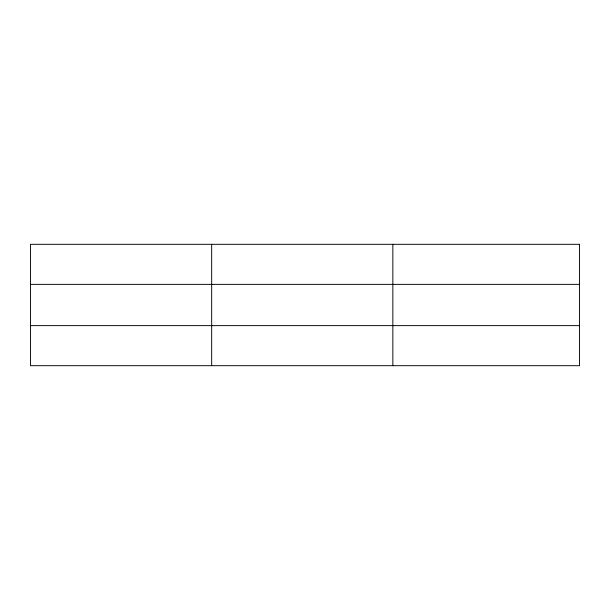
<?xml version="1.0" encoding="UTF-8"?>
<svg xmlns="http://www.w3.org/2000/svg" width="610" height="610" viewBox="0 0 610 610"><rect width="100%" height="100%" fill="white"/><g stroke="black" fill="none" stroke-linecap="round" stroke-linejoin="round"><path stroke-width="0.91" d="M211.67 244.313L211.67 365.687M392.84 244.313L392.84 365.687M30.5 284.367L579.5 284.367M30.5 325.633L579.5 325.633M579.5 244.313L579.5 365.687L30.5 365.687L30.5 244.313L579.5 244.313"/></g></svg>
